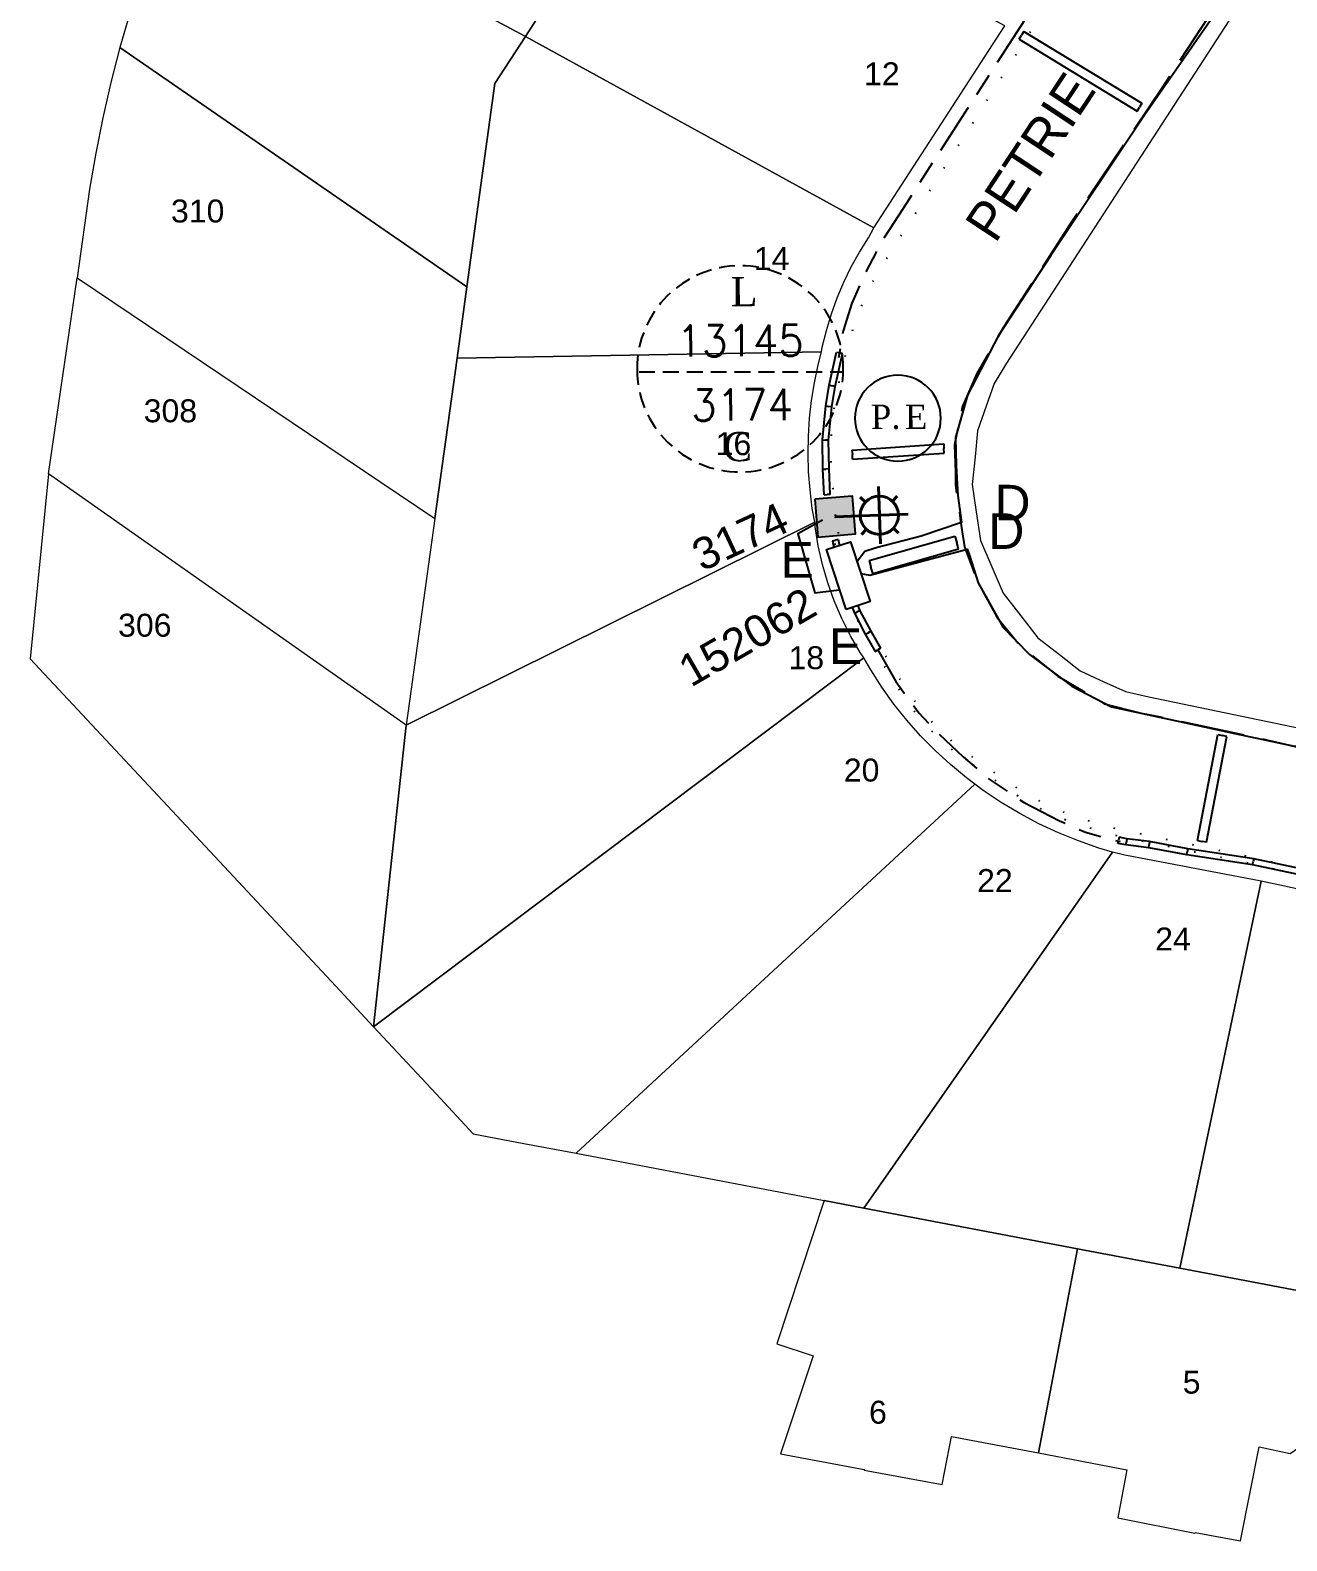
# Model space of a CAD drawing. Header units: metres. Extents: x -1 to 596445, y -2 to 12531291.
# Drawn here: x 297933.3 to 298031.9, y 6265440 to 6265558.5 of the extents above; entities that cross this region are included whole.
import ezdxf
from ezdxf.enums import TextEntityAlignment as Align

# ---------------------------------------------------------------- set-up
doc = ezdxf.new("R2010")
doc.units = ezdxf.units.M
for name, pattern in [('Cable Exist UG', [8.2, 4, -1.2, 1.8, -1.2]), ('Cable Remove', [2, 0, -2]), ('HIDDEN2', [0.1875, 0.125, -0.0625]), ('IE Trench LV', [6.5, 5, -1.5]), ('IECLCHAINA', [8.2, 4, -1.2, 1.8, -1.2])]:
    doc.linetypes.add(name, pattern=pattern)
doc.layers.get('0').update_dxf_attribs({"color": 6})
doc.layers.add('Cadastre Land Parcels_SP_EXT', color=9, linetype='Continuous', lineweight=5)
for name, color, linetype in [('Duct_SP_NEW', 2, 'Continuous'), ('Equip_SP_SL_EXT', 7, 'Continuous'), ('Mains_LV_EXT', 7, 'Continuous'), ('Mains_LV_NEW_T84', 2, 'Continuous'), ('Mains_SL_EXT', 7, 'Continuous'), ('Notes', 7, 'Continuous'), ('Notes_LV_MISC', 7, 'Continuous'), ('Notes_SL_MISC', 7, 'Continuous'), ('Notes_SP_MISC', 7, 'Continuous'), ('SupportsUG_SP_LV_NEW', 2, 'Continuous'), ('SupportsUG_SP_LV_SL_EXT', 7, 'Continuous'), ('Trench_SP_NEW', 2, 'Continuous'), ('UG_Details_SP_MISC', 7, 'Continuous')]:
    doc.layers.add(name, color=color, linetype=linetype)
doc.styles.add('AR12', font='Simplex')
doc.styles.add('COLUMN_LABEL', font='arial.ttf')
doc.styles.add('iecARIAL', font='arial.ttf', dxfattribs={"height": 2})
doc.styles.add('iecNAME', font='times.ttf')
doc.styles.add('ITALICT', font='ITALICT')
doc.styles.add('POLE_LABEL', font='arial.ttf')
doc.styles.get("Standard").update_dxf_attribs({"font": 'arial.ttf'})
doc.linetypes.add('Cable New UG', pattern='A,7,-0.25,["x",Standard,S=2,R=0,X=0.2,Y=-0.8],-2.1', length=9.35)
doc.linetypes.add('Cable V', pattern='A,7.2,-0.45,["V",Standard,S=1.5,R=0,X=0,Y=-0.7],-1.8', length=9.45)

# ---------------------------------------------------------------- blocks, each defined once
blk = doc.blocks.new('COLUMN_EXT')
blk.add_hatch(color=256).paths.add_polyline_path([(-1.49, 1.48), (-1.49, -1.49), (1.48, -1.49), (1.48, 1.48)])
blk.add_lwpolyline([(-1.49, -1.49), (1.48, -1.49), (1.48, 1.48), (-1.49, 1.48)], close=True)
for tag, height, style, flags, p in [('ASSET_NUM', 2.5, 'COLUMN_LABEL', 8, (2, 2)), ('STRUCTURE_PLANT_NUMBER', 0.2, 'POLE_LABEL', 9, (1.81, 0.03)), ('STREET_CODE', 0.2, 'COLUMN_LABEL', 9, (1.81, -0.2))]:
    blk.add_attdef(tag, text='', height=height, dxfattribs=dict(style=style, flags=flags)).set_placement(p, align=Align.MIDDLE_LEFT)
at = {"flags": 9}
for tag, p in [('COLUMN_TYPE', (1.81, -0.4)), ('OWNED_BY', (1.81, -0.6)), ('STATE', (1.81, -0.8)), ('USAGE', (1.81, -1)), ('LEGEND', (1.81, -1.2)), ('STREETNAME', (1.81, -1.6)), ('SUBURB', (1.81, -1.8)), ('LOCATION', (1.81, -1.4)), ('NOTES', (1.81, -2))]:
    blk.add_attdef(tag, text='', height=0.2, dxfattribs=at).set_placement(p, align=Align.MIDDLE_LEFT)
at = {"flags": 1}
blk.add_attdef('Z', (1.81, -2.35), '', height=0.2, dxfattribs=at)
blk = doc.blocks.new('*U180')
at = {"lineweight": 40}
for p, q in [((1.96, 1.52), (2.37, 1.14)), ((3.39, 2.36), (3.54, -2.14)), ((4.87, 1.62), (4.49, 1.21)), ((0, 0), (1.97, 0.06)), ((1.21, 0.04), (5.71, 0.19)), ((2.05, -1.39), (2.44, -0.98)), ((4.97, -1.3), (4.56, -0.91))]:
    blk.add_line(p, q, dxfattribs=at)
blk.add_circle((3.46, 0.11), 1.5, dxfattribs=at)
at = {"style": 'iecARIAL', "flags": 8}
blk.add_attdef('ASSET_NUM', (1.5, 1.5), '', height=2.5, dxfattribs=at)
for tag, p, height, flags in [('CONSTRUCTED_VOLTAGE', (0.98, -0.65), 0.2, 9), ('CONTROL_TYPE', (0.98, -0.85), 0.2, 9), ('LANTERN_PURPOSE', (0.98, -1.05), 0.2, 9), ('LANTERN_TYPE', (0.98, -1.25), 0.2, 9), ('LNUMBER', (2.18, -3.25), 2.5, 8), ('OPERATING_VOLTAGE', (0.98, -1.65), 0.2, 9), ('ORIENTATION', (0.98, -1.85), 0.2, 9), ('OWNED_BY', (0.98, -2.05), 0.2, 9), ('STATE', (0.98, -2.25), 0.2, 9), ('NO_PHASES', (0.98, -1.45), 0.2, 9), ('USAGE', (0.98, -2.45), 0.2, 9), ('CEXIST', (0.98, -2.65), 0.2, 9), ('CNEW', (0.98, -2.85), 0.2, 9), ('CNUMBER', (0.98, -3.05), 0.2, 9), ('CREMOVE', (0.98, -3.25), 0.2, 9), ('CREPLACE', (0.98, -3.45), 0.2, 9), ('LKINGHEIGHT', (0.98, -3.65), 0.2, 9), ('LBRACKET', (0.98, -3.85), 0.2, 9), ('LBRACKETVOCAB', (0.98, -4.05), 0.2, 9), ('LCATEGORY', (0.98, -4.25), 0.2, 9), ('LCHARGE1', (0.98, -4.45), 0.2, 9), ('LCHARGE1PERCENT', (0.98, -4.65), 0.2, 9), ('LCHARGE2', (0.98, -4.85), 0.2, 9), ('LCHARGE2PERCENT', (0.98, -5.05), 0.2, 9), ('LCHARGE3', (0.98, -5.25), 0.2, 9), ('LCHARGE3PERCENT', (0.98, -5.45), 0.2, 9), ('LEXIST', (0.98, -5.65), 0.2, 9), ('LLAMP', (0.98, -5.85), 0.2, 9), ('LLAMPVOCAB', (0.98, -6.05), 0.2, 9), ('LMAST', (0.98, -6.25), 0.2, 9), ('LMASTVOCAB', (0.98, -6.45), 0.2, 9), ('LNEW', (0.98, -6.65), 0.2, 9), ('LANTNUMBER', (0.98, -6.85), 0.2, 9), ('LOUTREACH', (0.98, -7.25), 0.2, 9), ('LOUTREACHVOCAB', (0.98, -7.45), 0.2, 9), ('LRATECODE', (0.98, -7.65), 0.2, 9), ('LREMOVE', (0.98, -7.85), 0.2, 9), ('LREPLACE', (0.98, -8.05), 0.2, 9), ('LTYPE', (0.98, -8.25), 0.2, 9), ('LTYPEVOCAB', (0.98, -8.45), 0.2, 9), ('STREETNAME', (0.98, -9.25), 0.2, 9), ('SUBURB', (0.98, -9.45), 0.2, 1), ('LEGEND', (0.98, -8.65), 0.2, 9), ('LOCATION', (0.98, -8.85), 0.2, 9), ('NOTES', (0.98, -9.05), 0.2, 9)]:
    blk.add_attdef(tag, p, '', height=height, dxfattribs=dict(flags=flags))
blk = doc.blocks.new('PILLAR_NEW')
for tag, height, flags, p in [('ASSET_NUM', 2.5, 8, (2, 4)), ('STREET_CODE', 0.2, 9, (1.5, 2)), ('OWNED_BY', 0.2, 9, (1.5, 1.8))]:
    blk.add_attdef(tag, text='', height=height, dxfattribs=dict(flags=flags)).set_placement(p, align=Align.MIDDLE_LEFT)
blk.add_wipeout([(-2.47, 0.99), (2.47, 0.99), (2.47, -0.99), (-2.47, -0.99)])
at = {"lineweight": -3}
blk.add_lwpolyline([(-2.47, 0.99), (2.47, 0.99), (2.47, -0.99), (-2.47, -0.99)], close=True, dxfattribs=at)
for tag, flags, p in [('OPERATED_BY', 9, (1.5, 1.6)), ('STATE', 9, (1.5, 1.2)), ('MAINTAINED_BY', 9, (1.5, 1.4)), ('SUPPORT_TYPE', 9, (1.5, 1)), ('SUBURB', 9, (1.5, 0.2)), ('STREETNAME', 9, (1.5, 0)), ('USAGE', 9, (1.5, 0.8)), ('LEGEND', 9, (1.5, 0.6)), ('PARENT', 9, (1.5, 0.4)), ('Z', 1, (1.5, -0.6)), ('LOCATION', 9, (1.5, -0.2)), ('NOTES', 9, (1.5, -0.4))]:
    blk.add_attdef(tag, text='', height=0.2, dxfattribs=dict(flags=flags)).set_placement(p, align=Align.MIDDLE_LEFT)

msp = doc.modelspace()

# ---------------------------------------------------------------- linework, layer by layer
at = {"layer": 'Cadastre Land Parcels_SP_EXT', "linetype": 'Continuous'}
for points in [[(297982.21, 6265573.74), (297955.02, 6265588.56), (297954.34, 6265587.59), (297952.81, 6265585.32), (297952.63, 6265585.02), (297951.35, 6265582.99), (297949.96, 6265580.63), (297948.63, 6265578.22), (297947.38, 6265575.78), (297946.2, 6265573.29), (297945.71, 6265572.18), (297972.16, 6265558.04), (297982.21, 6265573.74)], [(298009.79, 6265558.87), (297982.21, 6265573.74), (297972.16, 6265558.04), (297999.5, 6265543), (298009.79, 6265558.87)], [(297972.16, 6265558.04), (297945.71, 6265572.18), (297945.06, 6265570.71), (297943.96, 6265568.06), (297942.94, 6265565.38), (297941.99, 6265562.67), (297941.13, 6265559.93), (297940.34, 6265557.16), (297967.55, 6265538.37), (297969.75, 6265554.35), (297972.16, 6265558.04)], [(297999.5, 6265543), (297972.16, 6265558.04), (297969.75, 6265554.35), (297967.55, 6265538.37), (297966.8, 6265532.79), (297995.39, 6265533.27), (297995.46, 6265533.64), (297995.79, 6265534.95), (297996.18, 6265536.25), (297996.64, 6265537.51), (297997.16, 6265538.75), (297997.74, 6265539.95), (297998.39, 6265541.11), (297999.1, 6265542.23), (297999.5, 6265543)], [(297967.55, 6265538.37), (297940.34, 6265557.16), (297939.63, 6265554.41), (297939, 6265551.64), (297938.44, 6265548.86), (297937.95, 6265546.05), (297936.97, 6265539.08), (297965.05, 6265520.19), (297966.8, 6265532.79), (297967.55, 6265538.37)], [(297962.81, 6265503.97), (297934.74, 6265523.69), (297936.97, 6265539.08), (297965.05, 6265520.19), (297962.81, 6265503.97)], [(297994.87, 6265519.9), (297994.68, 6265520.99), (297994.51, 6265522.44), (297994.39, 6265523.85), (297994.35, 6265525.27), (297994.39, 6265526.67), (297994.46, 6265528.08), (297994.61, 6265529.47), (297994.84, 6265530.84), (297995.13, 6265532.26), (297995.39, 6265533.27), (297966.8, 6265532.79), (297965.05, 6265520.19), (297962.81, 6265503.97), (297994.87, 6265519.9)], [(297933.29, 6265509.17), (297948.51, 6265492.87), (297957.27, 6265483.48), (297960.25, 6265480.29), (297962.81, 6265503.97), (297934.74, 6265523.69), (297933.29, 6265509.17)], [(297998.72, 6265509.26), (297998.44, 6265509.68), (297997.68, 6265511), (297996.99, 6265512.35), (297996.4, 6265513.73), (297995.89, 6265515.15), (297995.47, 6265516.59), (297995.15, 6265518.05), (297994.91, 6265519.54), (297994.87, 6265519.9), (297962.81, 6265503.97), (297960.25, 6265480.29), (297998.72, 6265509.26)], [(297960.25, 6265480.29), (297965.15, 6265475.04), (297968.07, 6265471.91), (297972.04, 6265471.15), (297976.14, 6265470.37), (298007.43, 6265499.34), (298006.77, 6265499.84), (298005.52, 6265500.88), (298004.32, 6265501.98), (298003.18, 6265503.14), (298002.1, 6265504.36), (298001.09, 6265505.63), (298000.14, 6265506.95), (297999.26, 6265508.32), (297998.72, 6265509.26), (297960.25, 6265480.29)], [(297976.14, 6265470.37), (297995.62, 6265466.66), (297998.72, 6265466.07), (298018.25, 6265494.01), (298017.18, 6265494.32), (298015.57, 6265494.89), (298014, 6265495.53), (298012.46, 6265496.24), (298010.96, 6265497.04), (298009.5, 6265497.9), (298008.1, 6265498.84), (298007.43, 6265499.34), (297976.14, 6265470.37)], [(297998.72, 6265466.07), (298015.5, 6265462.88), (298023.53, 6265461.35), (298029.9, 6265491.72), (298019.21, 6265493.76), (298018.25, 6265494.01), (297998.72, 6265466.07)], [(298023.53, 6265461.35), (298038.54, 6265458.5), (298047.37, 6265456.82), (298048.09, 6265456.68), (298041.49, 6265490.57), (298040.81, 6265490.49), (298039.4, 6265490.4), (298037.99, 6265490.4), (298036.59, 6265490.48), (298035.19, 6265490.65), (298033.81, 6265490.9), (298029.9, 6265491.72), (298023.53, 6265461.35)], [(297991.9, 6265455.41), (297994.75, 6265454.47), (297992.19, 6265446.79), (297998.76, 6265445.56), (297998.75, 6265445.51), (298004.88, 6265444.38), (298005.6, 6265448.15), (298012.44, 6265446.85), (298015.5, 6265462.88), (297998.72, 6265466.07), (297995.62, 6265466.66), (297991.9, 6265455.41)], [(298036.88, 6265450.05), (298038.54, 6265458.5), (298023.53, 6265461.35), (298015.5, 6265462.88), (298012.44, 6265446.85), (298019.36, 6265445.52), (298018.65, 6265441.77), (298024.71, 6265440.55), (298024.72, 6265440.6), (298028.29, 6265439.96), (298029.74, 6265447.34), (298032.18, 6265446.81), (298036.88, 6265450.05)]]:
    msp.add_lwpolyline(points, close=True, dxfattribs=at)
msp.add_lwpolyline([(298041.87, 6265581.59), (298009.91, 6265532.38), (298008.94, 6265530.78), (298008.32, 6265529.01), (298007.65, 6265527.07), (298007.46, 6265525.03), (298007.23, 6265522.86), (298007.55, 6265520.71), (298007.89, 6265518.48), (298008.78, 6265516.41), (298009.66, 6265514.34), (298011.04, 6265512.56), (298012.37, 6265510.84), (298014.09, 6265509.51), (298015.7, 6265508.25), (298017.57, 6265507.38), (298019.26, 6265506.61), (298021.1, 6265506.21), (298035.69, 6265503.16)], dxfattribs=at)
at = {"layer": 'Duct_SP_NEW'}
for p in [(298005.87, 6265518.82), (298006.16, 6265517.82)]:
    msp.add_line(p, (298006.02, 6265518.32), dxfattribs=at)
at = {"layer": 'Mains_LV_EXT', "linetype": 'Cable Remove', "flags": 128}
for points in [[(298031.89, 6265590.41), (298030.99, 6265588.95), (298030.99, 6265588.95), (298029.04, 6265585.81), (298021.79, 6265574.28), (298019.81, 6265571.2), (298019.81, 6265571.2), (298011.61, 6265558.09), (298001.44, 6265542.05), (298000.96, 6265541.24), (298000.19, 6265540.1), (297999.55, 6265539.02), (297998.99, 6265537.92), (297998.48, 6265536.78), (297998.04, 6265535.6), (297997.65, 6265534.41), (297997.31, 6265533.17), (297997.22, 6265532.83), (297996.94, 6265531.76), (297996.63, 6265530.28), (297996.39, 6265528.93), (297996.22, 6265527.68), (297996.14, 6265526.45), (297996.1, 6265525.19), (297996.15, 6265523.91), (297996.28, 6265522.55), (297996.48, 6265520.34)], [(298041.1, 6265492.39), (298039.14, 6265492.05), (298039.14, 6265492.05), (298037.74, 6265491.98), (298036.42, 6265492.01), (298035.13, 6265492.15), (298033.83, 6265492.38), (298030.1, 6265493.4), (298019.12, 6265495.71), (298018.59, 6265495.82), (298017.57, 6265496.09), (298015.93, 6265496.58), (298014.33, 6265497.16), (298012.79, 6265497.87), (298011.3, 6265498.7), (298009.88, 6265499.62), (298008.7, 6265500.45), (298008.14, 6265500.85), (298007.56, 6265501.27), (298006.38, 6265502.1), (298005.25, 6265503.03), (298004.2, 6265504.06), (298003.22, 6265505.18), (298002.33, 6265506.38), (298001.5, 6265507.65), (298000.7, 6265508.92), (298000.2, 6265509.76), (297999.95, 6265510.19), (297999.19, 6265511.45), (297998.53, 6265512.7), (297997.99, 6265513.98), (297997.56, 6265515.28), (297997.24, 6265516.63), (297996.9, 6265518.24), (297996.48, 6265520.34)]]:
    msp.add_lwpolyline(points, dxfattribs=at)
at = {"layer": 'Mains_LV_NEW_T84', "color": 2, "linetype": 'Cable New UG', "flags": 128}
msp.add_lwpolyline([(298038.33, 6265582.3), (298040.85, 6265580.75), (298020.75, 6265551.85), (298013.39, 6265540.85), (298009.3, 6265534.57), (298006.85, 6265529.87), (298005.93, 6265526.55), (298005.98, 6265524.36), (298006.09, 6265522), (298006.38, 6265519.87), (298003.21, 6265518.81), (297999.68, 6265517.9), (297998.81, 6265517.61), (297997.6, 6265516.03), (297997.77, 6265516.02), (297999.2, 6265515.76), (298006.84, 6265517.78), (298007, 6265517.38), (298007.69, 6265515.16), (298009.52, 6265511.87), (298009.6, 6265511.69), (298011.73, 6265509.51), (298015.04, 6265507.04), (298018.17, 6265505.42), (298022.67, 6265504.45), (298027.83, 6265503.31), (298032.39, 6265502.36), (298036.59, 6265501.91), (298036.16, 6265499.3), (298035.72, 6265494.62), (298036.41, 6265492.16), (298036.49, 6265492.21)], dxfattribs=at)
at = {"layer": 'Mains_LV_NEW_T84', "color": 2, "linetype": 'Cable V', "flags": 128}
msp.add_lwpolyline([(297995.49, 6265520.07), (297993.53, 6265518.98), (297994.88, 6265514.37), (297997.64, 6265514.71)], dxfattribs=at)
at = {"layer": 'Mains_SL_EXT', "linetype": 'Cable Remove', "flags": 128}
msp.add_lwpolyline([(297996.48, 6265520.34), (297996.44, 6265518.1), (297996.44, 6265518.1), (297996.78, 6265516.46), (297997.09, 6265515.11), (297997.52, 6265513.8), (297998.07, 6265512.51), (297998.75, 6265511.25), (297999.52, 6265509.99), (297999.78, 6265509.54), (298000.3, 6265508.69), (298001.11, 6265507.4), (298001.94, 6265506.09), (298002.85, 6265504.86), (298003.84, 6265503.72), (298004.91, 6265502.67), (298006.05, 6265501.73), (298007.26, 6265500.88), (298007.86, 6265500.46), (298008.42, 6265500.06), (298009.59, 6265499.24), (298011.05, 6265498.28), (298012.56, 6265497.43), (298014.13, 6265496.71), (298015.76, 6265496.12), (298017.44, 6265495.63), (298018.47, 6265495.34), (298019, 6265495.21), (298030.02, 6265492.94), (298033.73, 6265491.89), (298035.05, 6265491.65), (298036.35, 6265491.5), (298037.72, 6265491.48), (298039.15, 6265491.55), (298041.1, 6265492.39)], dxfattribs=at)
at = {"layer": 'Notes_SL_MISC', "linetype": 'HIDDEN2', "ltscale": 10}
msp.add_line((297981.08, 6265531.72), (297997.06, 6265531.72), dxfattribs=at)
msp.add_lwpolyline([(297980.92, 6265531.94, 1), (297997.11, 6265531.94, 1), (297980.92, 6265531.94)], format="xyb", dxfattribs=at)
at = {"layer": 'Notes_SL_MISC', "linetype": 'Continuous', "ltscale": 5, "elevation": -29.97}
msp.add_lwpolyline([(297998.02, 6265528.07, 1), (298004.77, 6265528.07, 1), (297998.02, 6265528.07)], format="xyb", dxfattribs=at)
at = {"layer": 'Trench_SP_NEW', "linetype": 'IE Trench LV', "flags": 128}
msp.add_lwpolyline([(298040.58, 6265582.04), (298030.42, 6265566.68), (298022.13, 6265554), (298014.93, 6265543.3), (298009.7, 6265535.23), (298007.59, 6265531.57), (298006.45, 6265528.94), (298005.84, 6265525.97), (298005.91, 6265523.84), (298005.91, 6265522.8), (298006.32, 6265520), (298006.62, 6265517.96), (298007.66, 6265515.18), (298009.18, 6265512.43), (298011.07, 6265510.12), (298013.95, 6265507.81), (298017.59, 6265505.66), (298020.48, 6265504.92), (298021.99, 6265504.63), (298030.42, 6265502.8), (298035.72, 6265501.58), (298037.7, 6265501.34), (298040.31, 6265501.74), (298041.83, 6265502.14), (298043.04, 6265503.16), (298044.85, 6265505.34), (298045.76, 6265507.79), (298046.31, 6265509.34), (298046.68, 6265511.79), (298048.12, 6265518.5), (298049.34, 6265525.7), (298051.91, 6265541.52), (298052.32, 6265543.38), (298052.63, 6265544.97), (298052.91, 6265546.14), (298053.82, 6265548.98), (298055.35, 6265552.7), (298057.11, 6265556.52), (298059.61, 6265561.05), (298061.67, 6265564.7), (298063.15, 6265567.45), (298065.73, 6265571.37)], dxfattribs=at)
at = {"layer": 'UG_Details_SP_MISC'}
for p, q in [((298010.91, 6265557.81), (298011.09, 6265558.12)), ((298010.91, 6265557.81), (298020.18, 6265552.18)), ((298011.28, 6265558.42), (298011.09, 6265558.12)), ((298011.28, 6265558.42), (298020.55, 6265552.8)), ((298020.18, 6265552.18), (298020.37, 6265552.49)), ((298020.55, 6265552.8), (298020.37, 6265552.49)), ((297996.01, 6265530.65), (297996.58, 6265533.24)), ((297996.48, 6265530.56), (297997.05, 6265533.13)), ((297996.58, 6265533.24), (297996.82, 6265533.19)), ((297997.05, 6265533.13), (297996.82, 6265533.19)), ((297995.75, 6265529.03), (297996.01, 6265530.65)), ((297996.01, 6265530.65), (297996.25, 6265530.6)), ((297996.22, 6265528.97), (297996.48, 6265530.56)), ((297996.48, 6265530.56), (297996.25, 6265530.6)), ((297995.48, 6265526.36), (297995.75, 6265529.03)), ((297995.75, 6265529.03), (297995.98, 6265529)), ((297995.96, 6265526.34), (297996.22, 6265528.97)), ((297996.22, 6265528.97), (297995.98, 6265529)), ((297995.51, 6265524.07), (297995.48, 6265526.36)), ((297995.48, 6265526.36), (297995.72, 6265526.35)), ((297995.96, 6265526.34), (297995.72, 6265526.35)), ((297995.99, 6265524.09), (297995.96, 6265526.34)), ((297997.79, 6265525.57), (298004.99, 6265526.05)), ((298004.99, 6265526.05), (298005.01, 6265525.69)), ((297997.79, 6265525.57), (297997.82, 6265525.21)), ((297997.84, 6265524.85), (297997.82, 6265525.21)), ((297997.84, 6265524.85), (298005.04, 6265525.33)), ((298005.04, 6265525.33), (298005.01, 6265525.69)), ((297995.51, 6265524.07), (297995.75, 6265524.08)), ((297995.61, 6265522.06), (297995.51, 6265524.07)), ((297995.99, 6265524.09), (297995.75, 6265524.08)), ((297996.09, 6265522.08), (297995.99, 6265524.09)), ((297995.61, 6265522.06), (297995.85, 6265522.07)), ((297996.09, 6265522.08), (297995.85, 6265522.07)), ((297996.25, 6265518.45), (297996.49, 6265518.5)), ((297996.25, 6265518.45), (297996.59, 6265516.92)), ((297996.72, 6265518.56), (297996.49, 6265518.5)), ((297996.72, 6265518.56), (297997.06, 6265517.03)), ((297996.59, 6265516.92), (297996.82, 6265516.98)), ((297996.59, 6265516.92), (297997.09, 6265514.99)), ((297997.06, 6265517.03), (297996.82, 6265516.98)), ((297997.06, 6265517.03), (297997.54, 6265515.14)), ((297997.09, 6265514.99), (297997.32, 6265515.06)), ((297997.54, 6265515.14), (297997.32, 6265515.06)), ((297997.54, 6265515.14), (297998.41, 6265512.96)), ((297997.09, 6265514.99), (297997.98, 6265512.76)), ((297997.98, 6265512.76), (297998.2, 6265512.86)), ((297997.98, 6265512.76), (297998.84, 6265511.12)), ((297998.41, 6265512.96), (297998.2, 6265512.86)), ((297998.41, 6265512.96), (297999.26, 6265511.35)), ((297998.84, 6265511.12), (297999.05, 6265511.23)), ((297998.84, 6265511.12), (297999.62, 6265509.77)), ((297999.26, 6265511.35), (297999.05, 6265511.23)), ((297999.26, 6265511.35), (298000.03, 6265510.01)), ((297999.62, 6265509.77), (297999.83, 6265509.89)), ((298000.03, 6265510.01), (297999.83, 6265509.89)), ((298024.91, 6265494.92), (298026.5, 6265503.23)), ((298026.5, 6265503.23), (298026.85, 6265503.16)), ((298025.62, 6265494.79), (298027.21, 6265503.09)), ((298027.21, 6265503.09), (298026.85, 6265503.16)), ((298018.67, 6265494.7), (298018.72, 6265494.94)), ((298018.76, 6265495.18), (298018.72, 6265494.94)), ((298019.37, 6265495.06), (298018.76, 6265495.18)), ((298019.37, 6265495.06), (298019.33, 6265494.83)), ((298021.15, 6265494.84), (298019.37, 6265495.06)), ((298024.91, 6265494.92), (298025.27, 6265494.85)), ((298019.29, 6265494.59), (298018.67, 6265494.7)), ((298019.29, 6265494.59), (298019.33, 6265494.83)), ((298021.08, 6265494.36), (298019.29, 6265494.59)), ((298021.08, 6265494.36), (298021.12, 6265494.6)), ((298024.07, 6265493.79), (298021.08, 6265494.36)), ((298021.15, 6265494.84), (298021.12, 6265494.6)), ((298024.15, 6265494.26), (298021.15, 6265494.84)), ((298024.07, 6265493.79), (298024.11, 6265494.02)), ((298029.24, 6265493.02), (298024.07, 6265493.79)), ((298024.15, 6265494.26), (298024.11, 6265494.02)), ((298029.32, 6265493.49), (298024.15, 6265494.26)), ((298025.62, 6265494.79), (298025.27, 6265494.85)), ((298029.24, 6265493.02), (298029.28, 6265493.26)), ((298032.95, 6265492.24), (298029.24, 6265493.02)), ((298029.32, 6265493.49), (298029.28, 6265493.26)), ((298033.04, 6265492.71), (298029.32, 6265493.49))]:
    msp.add_line(p, q, dxfattribs=at)
at = {"layer": 'UG_Details_SP_MISC', "color": 7, "linetype": 'Cable Exist UG', "flags": 128}
for points in [[(298011.35, 6265559.34), (298001.8, 6265544.54), (298000.03, 6265541.77), (297998.74, 6265539.29), (297997.79, 6265537.09), (297997.09, 6265534.93), (297996.74, 6265532.81)], [(297999.83, 6265509.88), (298001.24, 6265507.39), (298003.04, 6265504.95), (298004.19, 6265503.69), (298006.53, 6265501.49), (298008.48, 6265499.81), (298011.25, 6265497.94), (298014.09, 6265496.46), (298016.13, 6265495.57), (298018.01, 6265495.04), (298018.84, 6265494.84)]]:
    msp.add_lwpolyline(points, dxfattribs=at)

# ---------------------------------------------------------------- block references
at = {"layer": 'Equip_SP_SL_EXT'}
msp.add_blockref('*U180', (297996.48, 6265520.34), dxfattribs=at)
at = {"layer": 'SupportsUG_SP_LV_SL_EXT'}
ref = msp.add_blockref('COLUMN_EXT', (297996.48, 6265520.34), dxfattribs=dict(at, rotation=274.6404407556431))
ref.add_attrib('ASSET_NUM', '3174', dxfattribs={"layer": '0', "height": 2.5, "rotation": 25.0101, "style": 'COLUMN_LABEL'}).set_placement((297992, 6265521.55), align=Align.TOP_RIGHT)

# ---------------------------------------------------------------- texts
at = {"layer": 'Cadastre Land Parcels_SP_EXT'}
for s, p in [('12', (297998.74, 6265554.2)), ('310', (297944.34, 6265543.43)), ('14', (297990.09, 6265539.7)), ('308', (297942.2, 6265527.75)), ('16', (297987.09, 6265525.17)), ('306', (297940.19, 6265510.92)), ('18', (297992.81, 6265508.37)), ('20', (297997.15, 6265499.55)), ('22', (298007.61, 6265490.88)), ('24', (298021.59, 6265486.29)), ('5', (298023.75, 6265451.51)), ('6', (297999.13, 6265449.15))]:
    msp.add_text(s, height=1.8, dxfattribs=at).set_placement(p)
at = {"layer": 'Notes', "insert": (298011.78, 6265548.59), "char_height": 3, "attachment_point": 5, "rotation": 56.5387, "style": 'ITALICT'}
msp.add_mtext('{\\fStylus BT|b0|i0|c0|p34;PETRIE             }', dxfattribs=at)
at = {"layer": 'Notes_LV_MISC', "color": 2, "linetype": 'Cable New UG', "insert": (298008.98, 6265522.84), "char_height": 2.8, "attachment_point": 1, "style": 'iecARIAL'}
msp.add_mtext_dynamic_manual_height_columns('D', width=12.8604, gutter_width=10, heights=[2.8], dxfattribs=at)
at = {"layer": 'Notes_SL_MISC', "linetype": 'IECLCHAINA', "lineweight": 0, "style": 'iecNAME'}
for s, height, p in [('L', 2.29, (297988.28, 6265536.85)), ('P.', 1.91, (297999.28, 6265527.22, -29.97)), ('E', 1.91, (298001.95, 6265527.21, -29.97)), ('C', 2.29, (297987.65, 6265524.69))]:
    msp.add_text(s, height=height, rotation=0.4193, dxfattribs=at).set_placement(p)
at = {"layer": 'Notes_SL_MISC', "lineweight": 0, "style": 'AR12', "width": 0.948629}
for s, p in [('13145', (297989.03, 6265532.19, 35.97)), ('3174', (297989.18, 6265527.15, 35.97))]:
    msp.add_text(s, height=2.454, rotation=0.3904, dxfattribs=at).set_placement(p, align=Align.BOTTOM_CENTER)
at = {"layer": 'Notes_SP_MISC', "color": 2, "linetype": 'Cable New UG', "insert": (298008.5, 6265520.61), "char_height": 2.8, "attachment_point": 1, "style": 'iecARIAL'}
msp.add_mtext_dynamic_manual_height_columns('D', width=12.8604, gutter_width=10, heights=[2.8], dxfattribs=at)

# ---------------------------------------------------------------- next in the draw order: block references
at = {"layer": 'SupportsUG_SP_LV_NEW'}
ref = msp.add_blockref('PILLAR_NEW', (297997.5, 6265515.72), dxfattribs=dict(at, rotation=108.3120526831036))
ref.add_attrib('ASSET_NUM', '152062', dxfattribs={"layer": '0', "height": 2.5, "rotation": 30}).set_placement((297984.52, 6265507.99), align=Align.MIDDLE_LEFT)

# ---------------------------------------------------------------- next in the draw order: linework, layer by layer
at = {"layer": 'Duct_SP_NEW'}
for p, q in [((297999.14, 6265516.89), (298005.87, 6265518.82)), ((297999.43, 6265515.89), (298006.16, 6265517.82)), ((297999.14, 6265516.89), (297999.28, 6265516.39)), ((297999.43, 6265515.89), (297999.28, 6265516.39))]:
    msp.add_line(p, q, dxfattribs=at)

# ---------------------------------------------------------------- next in the draw order: texts
at = {"layer": 'Notes_LV_MISC', "color": 2, "linetype": 'Cable New UG', "insert": (297995.97, 6265511.57), "char_height": 2.8, "attachment_point": 1, "style": 'iecARIAL'}
msp.add_mtext_dynamic_manual_height_columns('E', width=12.8604, gutter_width=10, heights=[2.8], dxfattribs=at)
at = {"layer": 'Notes_SP_MISC', "color": 2, "linetype": 'Cable New UG', "insert": (297992.2, 6265518.34), "char_height": 2.8, "attachment_point": 1, "style": 'iecARIAL'}
msp.add_mtext_dynamic_manual_height_columns('E', width=12.8604, gutter_width=10, heights=[2.8], dxfattribs=at)

doc.saveas('drawing.dxf')
